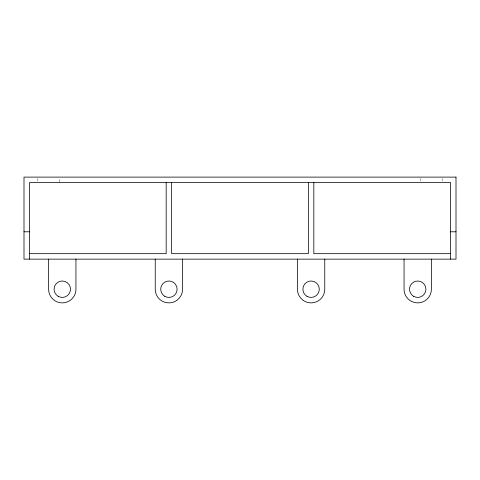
<?xml version="1.0" encoding="UTF-8"?>
<svg xmlns="http://www.w3.org/2000/svg" width="480" height="480" viewBox="0 0 480 480"><rect width="100%" height="100%" fill="white"/><g stroke="black" fill="none" stroke-linecap="round" stroke-linejoin="round"><path stroke-width="0.36" stroke-dasharray="2.4 1.8" d="M59.538 181.896L59.544 178.482M420.456 178.482L420.462 182.58M442.332 178.482L442.332 182.58M37.668 178.482L37.668 182.58"/><path stroke-width="0.72" d="M24 231.798L29.466 231.798M450.534 231.798L456 231.798M29.466 253.668L166.176 253.668L166.176 182.58M450.534 253.668L313.824 253.668L313.824 182.58M450.534 259.14L450.534 182.58L29.466 182.58L29.466 259.14M431.394 259.14L431.394 289.218A13.668 13.668 0 0 1 417.72 302.886A13.668 13.668 0 0 1 404.052 289.218L404.052 259.14M324.762 259.14L324.762 289.218A13.668 13.668 0 0 1 311.088 302.886A13.668 13.668 0 0 1 297.42 289.218L297.42 259.14M308.352 182.58L308.352 253.668L171.648 253.668L171.648 182.58M182.58 259.14L182.58 289.218A13.668 13.668 0 0 1 168.912 302.886A13.668 13.668 0 0 1 155.238 289.218L155.238 259.14M75.948 259.14L75.948 289.218A13.668 13.668 0 0 1 62.28 302.886A13.668 13.668 0 0 1 48.606 289.218L48.606 259.14M456 177.114L24 177.114L24 259.14L456 259.14L456 177.114M164.808 296.316A8.202 8.202 0 0 0 177.114 289.218A8.202 8.202 0 0 0 164.808 282.114A8.202 8.202 0 0 0 164.808 296.316M58.176 296.316A8.202 8.202 0 0 0 70.482 289.218A8.202 8.202 0 0 0 58.176 282.114A8.202 8.202 0 0 0 58.176 296.316M413.622 296.316A8.202 8.202 0 0 0 425.922 289.218A8.202 8.202 0 0 0 413.622 282.114A8.202 8.202 0 0 0 413.622 296.316M306.99 296.316A8.202 8.202 0 0 0 319.29 289.218A8.202 8.202 0 0 0 306.99 282.114A8.202 8.202 0 0 0 306.99 296.316"/></g></svg>
